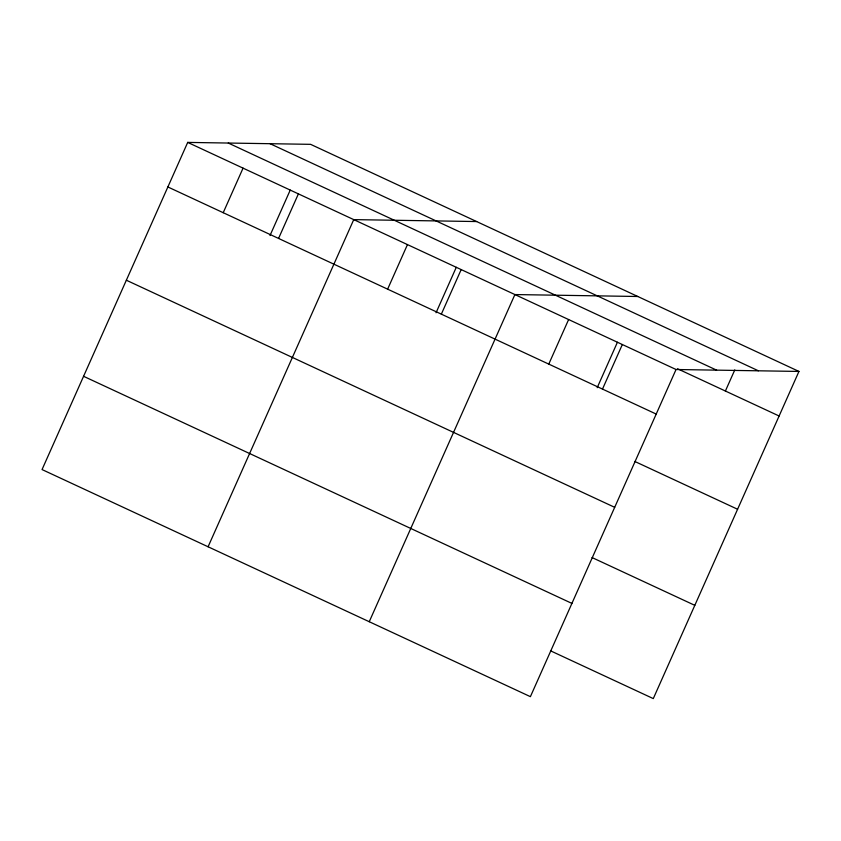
<?xml version="1.0" encoding="UTF-8"?>
<svg xmlns="http://www.w3.org/2000/svg" width="841" height="841" viewBox="0 0 841 841"><rect width="100%" height="100%" fill="white"/><g stroke="black" fill="none" stroke-linecap="round" stroke-linejoin="round"><path stroke-width="1.26" d="M798.95 371.438L310.602 144.337L187.711 142.402L42.05 469.562L530.398 696.663L676.048 369.504L798.95 371.438L653.289 698.598L550.529 650.808M223.212 212.71L243.06 168.137M270.003 235.533L290.229 190.098M278.56 238.445L298.397 193.882M208.084 546.776L353.746 219.617L476.647 221.551M387.627 289.167L407.465 244.594M436.048 312.747L456.274 267.312M441.346 314.145L461.183 269.583M369.241 621.72L514.902 294.56L637.793 296.495M548.774 364.111L568.621 319.538M597.194 387.69L617.42 342.255M602.492 389.089L622.34 344.526M725.394 391.023L734.792 369.914M270.056 143.695L758.393 370.797M228.268 143.044L716.606 370.145M677.51 368.757L779.113 416.001M187.711 142.402L676.048 369.504M167.874 186.965L656.211 414.066M634.829 461.467L737.589 509.257M126.35 280.221L614.687 507.323M592.043 557.551L694.813 605.341M83.574 376.305L571.912 603.407"/></g></svg>
